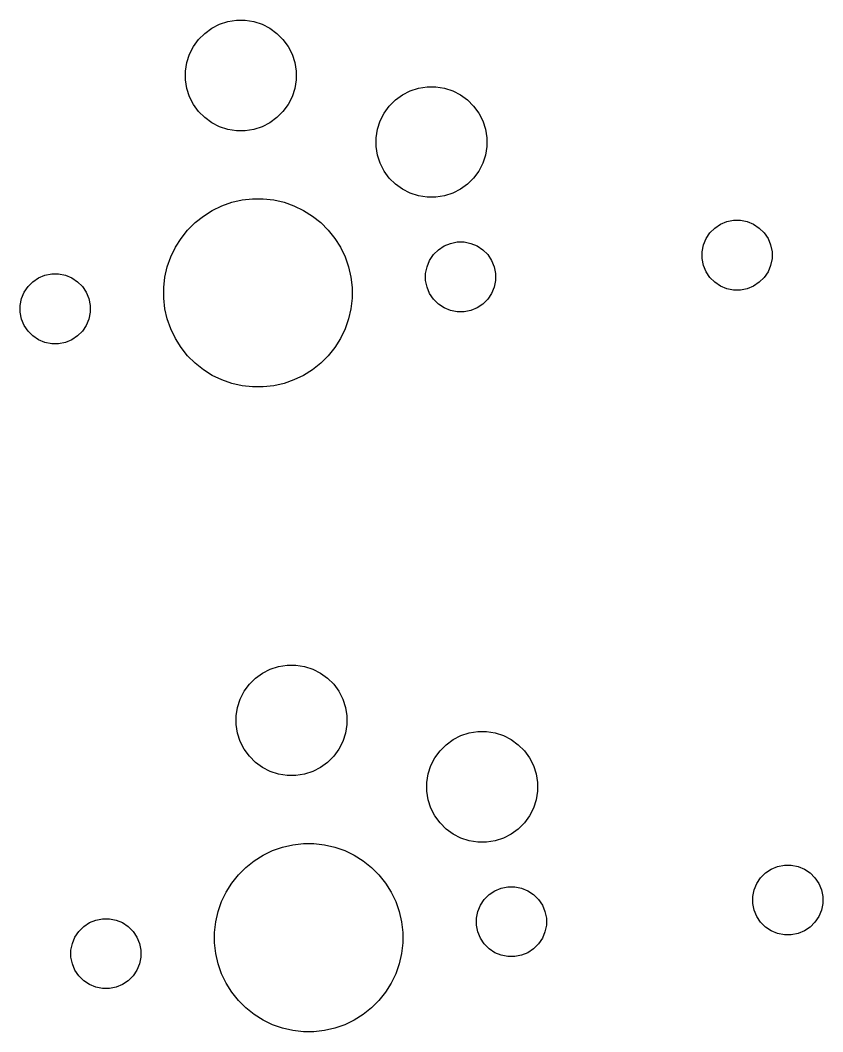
# Model space of a CAD drawing. Extents: x -174 to 104, y -33 to 58.
# Drawn here: x -169.89 to -148.19, y 7.76 to 35.13 of the extents above; entities that cross this region are included whole.
import ezdxf

# ---------------------------------------------------------------- set-up
doc = ezdxf.new("R2010")
doc.units = 0
doc.layers.add('BLACK', color=7, linetype='CONTINUOUS')

msp = doc.modelspace()

# ---------------------------------------------------------------- linework, layer by layer
at = {"layer": 'BLACK', "linetype": 'CONTINUOUS'}
for p, q in [((-164.50248, 35.01996), (-164.278623, 35.092696)), ((-164.278623, 35.092696), (-164.046144, 35.129517)), ((-164.046144, 35.129517), (-163.810766, 35.129517)), ((-163.810766, 35.129517), (-163.578287, 35.092696)), ((-163.578287, 35.092696), (-163.35443, 35.01996)), ((-165.069064, 34.608313), (-164.902627, 34.77475)), ((-164.902627, 34.77475), (-164.712203, 34.913101)), ((-164.712203, 34.913101), (-164.50248, 35.01996)), ((-163.35443, 35.01996), (-163.144707, 34.913101)), ((-163.144707, 34.913101), (-162.954283, 34.77475)), ((-162.954283, 34.77475), (-162.787846, 34.608313)), ((-165.207415, 34.417889), (-165.069064, 34.608313)), ((-162.787846, 34.608313), (-162.649495, 34.417889)), ((-165.314274, 34.208166), (-165.207415, 34.417889)), ((-162.649495, 34.417889), (-162.542636, 34.208166)), ((-165.423831, 33.75183), (-165.38701, 33.984309)), ((-165.38701, 33.984309), (-165.314274, 34.208166)), ((-162.542636, 34.208166), (-162.4699, 33.984309)), ((-162.4699, 33.984309), (-162.433079, 33.75183)), ((-165.423831, 33.516452), (-165.423831, 33.75183)), ((-162.433079, 33.75183), (-162.433079, 33.516452)), ((-165.38701, 33.283973), (-165.423831, 33.516452)), ((-162.433079, 33.516452), (-162.4699, 33.283973)), ((-165.314274, 33.060116), (-165.38701, 33.283973)), ((-162.4699, 33.283973), (-162.542636, 33.060116)), ((-159.555006, 33.112179), (-159.345283, 33.219038)), ((-159.345283, 33.219038), (-159.121426, 33.291774)), ((-159.121426, 33.291774), (-158.888947, 33.328595)), ((-158.888947, 33.328595), (-158.653569, 33.328595)), ((-158.653569, 33.328595), (-158.42109, 33.291774)), ((-158.42109, 33.291774), (-158.197233, 33.219038)), ((-158.197233, 33.219038), (-157.98751, 33.112179)), ((-165.207415, 32.850393), (-165.314274, 33.060116)), ((-165.069064, 32.659969), (-165.207415, 32.850393)), ((-162.649495, 32.850393), (-162.787846, 32.659969)), ((-162.542636, 33.060116), (-162.649495, 32.850393)), ((-159.911867, 32.807391), (-159.74543, 32.973828)), ((-159.74543, 32.973828), (-159.555006, 33.112179)), ((-157.98751, 33.112179), (-157.797086, 32.973828)), ((-157.797086, 32.973828), (-157.630649, 32.807391)), ((-164.902627, 32.493532), (-165.069064, 32.659969)), ((-162.787846, 32.659969), (-162.954283, 32.493532)), ((-160.157077, 32.407244), (-160.050218, 32.616967)), ((-160.050218, 32.616967), (-159.911867, 32.807391)), ((-157.630649, 32.807391), (-157.492298, 32.616967)), ((-157.492298, 32.616967), (-157.385439, 32.407244)), ((-164.712203, 32.355181), (-164.902627, 32.493532)), ((-164.50248, 32.248322), (-164.712203, 32.355181)), ((-163.144707, 32.355181), (-163.35443, 32.248322)), ((-162.954283, 32.493532), (-163.144707, 32.355181)), ((-160.229813, 32.183387), (-160.157077, 32.407244)), ((-157.385439, 32.407244), (-157.312703, 32.183387)), ((-164.278623, 32.175586), (-164.50248, 32.248322)), ((-164.046144, 32.138765), (-164.278623, 32.175586)), ((-163.810766, 32.138765), (-164.046144, 32.138765)), ((-163.578287, 32.175586), (-163.810766, 32.138765)), ((-163.35443, 32.248322), (-163.578287, 32.175586)), ((-160.266634, 31.950908), (-160.229813, 32.183387)), ((-157.312703, 32.183387), (-157.275882, 31.950908)), ((-160.266634, 31.71553), (-160.266634, 31.950908)), ((-157.275882, 31.950908), (-157.275882, 31.71553)), ((-160.229813, 31.483051), (-160.266634, 31.71553)), ((-160.157077, 31.259194), (-160.229813, 31.483051)), ((-157.312703, 31.483051), (-157.385439, 31.259194)), ((-157.275882, 31.71553), (-157.312703, 31.483051)), ((-160.050218, 31.049471), (-160.157077, 31.259194)), ((-157.385439, 31.259194), (-157.492298, 31.049471)), ((-159.911867, 30.859047), (-160.050218, 31.049471)), ((-157.492298, 31.049471), (-157.630649, 30.859047)), ((-159.74543, 30.69261), (-159.911867, 30.859047)), ((-159.555006, 30.554259), (-159.74543, 30.69261)), ((-157.797086, 30.69261), (-157.98751, 30.554259)), ((-157.630649, 30.859047), (-157.797086, 30.69261)), ((-159.345283, 30.4474), (-159.555006, 30.554259)), ((-159.121426, 30.374664), (-159.345283, 30.4474)), ((-158.197233, 30.4474), (-158.42109, 30.374664)), ((-157.98751, 30.554259), (-158.197233, 30.4474)), ((-164.699029, 29.984149), (-164.441389, 30.108222)), ((-164.441389, 30.108222), (-164.171477, 30.202668)), ((-164.171477, 30.202668), (-163.892687, 30.2663)), ((-163.892687, 30.2663), (-163.608526, 30.298317)), ((-163.608526, 30.298317), (-163.322566, 30.298317)), ((-163.322566, 30.298317), (-163.038405, 30.2663)), ((-163.038405, 30.2663), (-162.759615, 30.202668)), ((-162.759615, 30.202668), (-162.489703, 30.108222)), ((-162.489703, 30.108222), (-162.232063, 29.984149)), ((-158.888947, 30.337843), (-159.121426, 30.374664)), ((-158.653569, 30.337843), (-158.888947, 30.337843)), ((-158.42109, 30.374664), (-158.653569, 30.337843)), ((-164.941158, 29.832009), (-164.699029, 29.984149)), ((-162.232063, 29.984149), (-161.989934, 29.832009)), ((-165.366934, 29.451513), (-165.16473, 29.653717)), ((-165.16473, 29.653717), (-164.941158, 29.832009)), ((-161.989934, 29.832009), (-161.766362, 29.653717)), ((-161.766362, 29.653717), (-161.564158, 29.451513)), ((-151.108294, 29.506657), (-150.953447, 29.610122)), ((-150.953447, 29.610122), (-150.78139, 29.68139)), ((-150.78139, 29.68139), (-150.598736, 29.717722)), ((-150.598736, 29.717722), (-150.412504, 29.717722)), ((-150.412504, 29.717722), (-150.22985, 29.68139)), ((-150.22985, 29.68139), (-150.057793, 29.610122)), ((-150.057793, 29.610122), (-149.902946, 29.506657)), ((-165.545226, 29.227941), (-165.366934, 29.451513)), ((-161.564158, 29.451513), (-161.385866, 29.227941)), ((-151.343445, 29.220124), (-151.23998, 29.374971)), ((-151.23998, 29.374971), (-151.108294, 29.506657)), ((-149.902946, 29.506657), (-149.77126, 29.374971)), ((-149.77126, 29.374971), (-149.667795, 29.220124)), ((-165.697366, 28.985812), (-165.545226, 29.227941)), ((-161.385866, 29.227941), (-161.233726, 28.985812)), ((-158.585175, 28.918214), (-158.430328, 29.021679)), ((-158.430328, 29.021679), (-158.258271, 29.092947)), ((-158.258271, 29.092947), (-158.075617, 29.129279)), ((-158.075617, 29.129279), (-157.889385, 29.129279)), ((-157.889385, 29.129279), (-157.706731, 29.092947)), ((-157.706731, 29.092947), (-157.534674, 29.021679)), ((-157.534674, 29.021679), (-157.379827, 28.918214)), ((-151.451045, 28.865413), (-151.414713, 29.048067)), ((-151.414713, 29.048067), (-151.343445, 29.220124)), ((-149.667795, 29.220124), (-149.596527, 29.048067)), ((-149.596527, 29.048067), (-149.560195, 28.865413)), ((-165.821439, 28.728172), (-165.697366, 28.985812)), ((-161.233726, 28.985812), (-161.109653, 28.728172)), ((-158.820326, 28.631681), (-158.716861, 28.786528)), ((-158.716861, 28.786528), (-158.585175, 28.918214)), ((-157.379827, 28.918214), (-157.248141, 28.786528)), ((-157.248141, 28.786528), (-157.144676, 28.631681)), ((-151.451045, 28.679181), (-151.451045, 28.865413)), ((-149.560195, 28.865413), (-149.560195, 28.679181)), ((-165.915885, 28.45826), (-165.821439, 28.728172)), ((-161.109653, 28.728172), (-161.015207, 28.45826)), ((-158.891594, 28.459624), (-158.820326, 28.631681)), ((-157.144676, 28.631681), (-157.073408, 28.459624)), ((-151.414713, 28.496527), (-151.451045, 28.679181)), ((-151.343445, 28.32447), (-151.414713, 28.496527)), ((-149.596527, 28.496527), (-149.667795, 28.32447)), ((-149.560195, 28.679181), (-149.596527, 28.496527)), ((-169.396418, 28.158629), (-169.224361, 28.229897)), ((-169.224361, 28.229897), (-169.041707, 28.266229)), ((-169.041707, 28.266229), (-168.855475, 28.266229)), ((-168.855475, 28.266229), (-168.672821, 28.229897)), ((-168.672821, 28.229897), (-168.500764, 28.158629)), ((-165.979517, 28.17947), (-165.915885, 28.45826)), ((-161.015207, 28.45826), (-160.951575, 28.17947)), ((-158.927926, 28.27697), (-158.891594, 28.459624)), ((-158.927926, 28.090738), (-158.927926, 28.27697)), ((-157.073408, 28.459624), (-157.037076, 28.27697)), ((-157.037076, 28.27697), (-157.037076, 28.090738)), ((-151.23998, 28.169623), (-151.343445, 28.32447)), ((-149.667795, 28.32447), (-149.77126, 28.169623)), ((-169.786416, 27.768631), (-169.682951, 27.923478)), ((-169.682951, 27.923478), (-169.551265, 28.055164)), ((-169.551265, 28.055164), (-169.396418, 28.158629)), ((-168.500764, 28.158629), (-168.345917, 28.055164)), ((-168.345917, 28.055164), (-168.214231, 27.923478)), ((-168.214231, 27.923478), (-168.110766, 27.768631)), ((-166.011534, 27.895309), (-165.979517, 28.17947)), ((-160.951575, 28.17947), (-160.919558, 27.895309)), ((-158.891594, 27.908084), (-158.927926, 28.090738)), ((-157.037076, 28.090738), (-157.073408, 27.908084)), ((-151.108294, 28.037937), (-151.23998, 28.169623)), ((-150.953447, 27.934472), (-151.108294, 28.037937)), ((-150.78139, 27.863204), (-150.953447, 27.934472)), ((-150.057793, 27.934472), (-150.22985, 27.863204)), ((-149.902946, 28.037937), (-150.057793, 27.934472)), ((-149.77126, 28.169623), (-149.902946, 28.037937)), ((-169.857684, 27.596574), (-169.786416, 27.768631)), ((-168.110766, 27.768631), (-168.039498, 27.596574)), ((-166.011534, 27.609349), (-166.011534, 27.895309)), ((-160.919558, 27.895309), (-160.919558, 27.609349)), ((-158.820326, 27.736027), (-158.891594, 27.908084)), ((-158.716861, 27.58118), (-158.820326, 27.736027)), ((-157.144676, 27.736027), (-157.248141, 27.58118)), ((-157.073408, 27.908084), (-157.144676, 27.736027)), ((-150.598736, 27.826872), (-150.78139, 27.863204)), ((-150.412504, 27.826872), (-150.598736, 27.826872)), ((-150.22985, 27.863204), (-150.412504, 27.826872)), ((-169.894016, 27.41392), (-169.857684, 27.596574)), ((-169.894016, 27.227688), (-169.894016, 27.41392)), ((-168.039498, 27.596574), (-168.003166, 27.41392)), ((-168.003166, 27.41392), (-168.003166, 27.227688)), ((-165.979517, 27.325188), (-166.011534, 27.609349)), ((-160.919558, 27.609349), (-160.951575, 27.325188)), ((-158.585175, 27.449494), (-158.716861, 27.58118)), ((-158.430328, 27.346029), (-158.585175, 27.449494)), ((-157.379827, 27.449494), (-157.534674, 27.346029)), ((-157.248141, 27.58118), (-157.379827, 27.449494)), ((-169.857684, 27.045034), (-169.894016, 27.227688)), ((-168.003166, 27.227688), (-168.039498, 27.045034)), ((-165.915885, 27.046398), (-165.979517, 27.325188)), ((-160.951575, 27.325188), (-161.015207, 27.046398)), ((-158.258271, 27.274761), (-158.430328, 27.346029)), ((-158.075617, 27.238429), (-158.258271, 27.274761)), ((-157.889385, 27.238429), (-158.075617, 27.238429)), ((-157.706731, 27.274761), (-157.889385, 27.238429)), ((-157.534674, 27.346029), (-157.706731, 27.274761)), ((-169.786416, 26.872977), (-169.857684, 27.045034)), ((-169.682951, 26.71813), (-169.786416, 26.872977)), ((-168.110766, 26.872977), (-168.214231, 26.71813)), ((-168.039498, 27.045034), (-168.110766, 26.872977)), ((-165.821439, 26.776486), (-165.915885, 27.046398)), ((-161.015207, 27.046398), (-161.109653, 26.776486)), ((-169.551265, 26.586444), (-169.682951, 26.71813)), ((-169.396418, 26.482979), (-169.551265, 26.586444)), ((-168.345917, 26.586444), (-168.500764, 26.482979)), ((-168.214231, 26.71813), (-168.345917, 26.586444)), ((-165.697366, 26.518846), (-165.821439, 26.776486)), ((-161.109653, 26.776486), (-161.233726, 26.518846)), ((-169.224361, 26.411711), (-169.396418, 26.482979)), ((-169.041707, 26.375379), (-169.224361, 26.411711)), ((-168.855475, 26.375379), (-169.041707, 26.375379)), ((-168.672821, 26.411711), (-168.855475, 26.375379)), ((-168.500764, 26.482979), (-168.672821, 26.411711)), ((-165.545226, 26.276717), (-165.697366, 26.518846)), ((-165.366934, 26.053145), (-165.545226, 26.276717)), ((-161.385866, 26.276717), (-161.564158, 26.053145)), ((-161.233726, 26.518846), (-161.385866, 26.276717)), ((-165.16473, 25.850941), (-165.366934, 26.053145)), ((-161.564158, 26.053145), (-161.766362, 25.850941)), ((-164.941158, 25.672649), (-165.16473, 25.850941)), ((-161.766362, 25.850941), (-161.989934, 25.672649)), ((-164.699029, 25.520509), (-164.941158, 25.672649)), ((-164.441389, 25.396436), (-164.699029, 25.520509)), ((-162.232063, 25.520509), (-162.489703, 25.396436)), ((-161.989934, 25.672649), (-162.232063, 25.520509)), ((-164.171477, 25.30199), (-164.441389, 25.396436)), ((-163.892687, 25.238358), (-164.171477, 25.30199)), ((-163.608526, 25.206341), (-163.892687, 25.238358)), ((-163.322566, 25.206341), (-163.608526, 25.206341)), ((-163.038405, 25.238358), (-163.322566, 25.206341)), ((-162.759615, 25.30199), (-163.038405, 25.238358)), ((-162.489703, 25.396436), (-162.759615, 25.30199)), ((-163.339169, 17.467048), (-163.129446, 17.573907)), ((-163.129446, 17.573907), (-162.905589, 17.646643)), ((-162.905589, 17.646643), (-162.67311, 17.683464)), ((-162.67311, 17.683464), (-162.437732, 17.683464)), ((-162.437732, 17.683464), (-162.205253, 17.646643)), ((-162.205253, 17.646643), (-161.981396, 17.573907)), ((-161.981396, 17.573907), (-161.771673, 17.467048)), ((-163.69603, 17.16226), (-163.529593, 17.328697)), ((-163.529593, 17.328697), (-163.339169, 17.467048)), ((-161.771673, 17.467048), (-161.581249, 17.328697)), ((-161.581249, 17.328697), (-161.414812, 17.16226)), ((-163.94124, 16.762113), (-163.834381, 16.971836)), ((-163.834381, 16.971836), (-163.69603, 17.16226)), ((-161.414812, 17.16226), (-161.276461, 16.971836)), ((-161.276461, 16.971836), (-161.169602, 16.762113)), ((-164.013976, 16.538256), (-163.94124, 16.762113)), ((-161.169602, 16.762113), (-161.096866, 16.538256)), ((-164.050797, 16.305777), (-164.013976, 16.538256)), ((-161.096866, 16.538256), (-161.060045, 16.305777)), ((-164.050797, 16.070399), (-164.050797, 16.305777)), ((-161.060045, 16.305777), (-161.060045, 16.070399)), ((-164.013976, 15.83792), (-164.050797, 16.070399)), ((-161.060045, 16.070399), (-161.096866, 15.83792)), ((-157.748392, 15.845721), (-157.515913, 15.882542)), ((-157.515913, 15.882542), (-157.280535, 15.882542)), ((-157.280535, 15.882542), (-157.048056, 15.845721)), ((-163.94124, 15.614063), (-164.013976, 15.83792)), ((-163.834381, 15.40434), (-163.94124, 15.614063)), ((-161.169602, 15.614063), (-161.276461, 15.40434)), ((-161.096866, 15.83792), (-161.169602, 15.614063)), ((-158.372396, 15.527775), (-158.181972, 15.666126)), ((-158.181972, 15.666126), (-157.972249, 15.772985)), ((-157.972249, 15.772985), (-157.748392, 15.845721)), ((-157.048056, 15.845721), (-156.824199, 15.772985)), ((-156.824199, 15.772985), (-156.614476, 15.666126)), ((-156.614476, 15.666126), (-156.424052, 15.527775)), ((-163.69603, 15.213916), (-163.834381, 15.40434)), ((-161.276461, 15.40434), (-161.414812, 15.213916)), ((-158.677184, 15.170914), (-158.538833, 15.361338)), ((-158.538833, 15.361338), (-158.372396, 15.527775)), ((-156.424052, 15.527775), (-156.257615, 15.361338)), ((-156.257615, 15.361338), (-156.119264, 15.170914)), ((-163.529593, 15.047479), (-163.69603, 15.213916)), ((-161.414812, 15.213916), (-161.581249, 15.047479)), ((-158.784043, 14.961191), (-158.677184, 15.170914)), ((-156.119264, 15.170914), (-156.012405, 14.961191)), ((-163.339169, 14.909128), (-163.529593, 15.047479)), ((-163.129446, 14.802269), (-163.339169, 14.909128)), ((-162.905589, 14.729533), (-163.129446, 14.802269)), ((-161.981396, 14.802269), (-162.205253, 14.729533)), ((-161.771673, 14.909128), (-161.981396, 14.802269)), ((-161.581249, 15.047479), (-161.771673, 14.909128)), ((-158.856779, 14.737334), (-158.784043, 14.961191)), ((-156.012405, 14.961191), (-155.939669, 14.737334)), ((-162.67311, 14.692712), (-162.905589, 14.729533)), ((-162.437732, 14.692712), (-162.67311, 14.692712)), ((-162.205253, 14.729533), (-162.437732, 14.692712)), ((-158.8936, 14.504855), (-158.856779, 14.737334)), ((-155.939669, 14.737334), (-155.902848, 14.504855)), ((-158.8936, 14.269477), (-158.8936, 14.504855)), ((-158.856779, 14.036998), (-158.8936, 14.269477)), ((-155.902848, 14.269477), (-155.939669, 14.036998)), ((-155.902848, 14.504855), (-155.902848, 14.269477)), ((-158.784043, 13.813141), (-158.856779, 14.036998)), ((-155.939669, 14.036998), (-156.012405, 13.813141)), ((-158.677184, 13.603418), (-158.784043, 13.813141)), ((-156.012405, 13.813141), (-156.119264, 13.603418)), ((-158.538833, 13.412994), (-158.677184, 13.603418)), ((-158.372396, 13.246557), (-158.538833, 13.412994)), ((-156.257615, 13.412994), (-156.424052, 13.246557)), ((-156.119264, 13.603418), (-156.257615, 13.412994)), ((-158.181972, 13.108206), (-158.372396, 13.246557)), ((-156.424052, 13.246557), (-156.614476, 13.108206)), ((-157.972249, 13.001347), (-158.181972, 13.108206)), ((-157.748392, 12.928611), (-157.972249, 13.001347)), ((-157.515913, 12.89179), (-157.748392, 12.928611)), ((-157.280535, 12.89179), (-157.515913, 12.89179)), ((-157.048056, 12.928611), (-157.280535, 12.89179)), ((-156.824199, 13.001347), (-157.048056, 12.928611)), ((-156.614476, 13.108206), (-156.824199, 13.001347)), ((-163.325995, 12.538096), (-163.068355, 12.662169)), ((-163.068355, 12.662169), (-162.798443, 12.756615)), ((-162.798443, 12.756615), (-162.519653, 12.820247)), ((-162.519653, 12.820247), (-162.235492, 12.852264)), ((-162.235492, 12.852264), (-161.949532, 12.852264)), ((-161.949532, 12.852264), (-161.665371, 12.820247)), ((-161.665371, 12.820247), (-161.386581, 12.756615)), ((-161.386581, 12.756615), (-161.116669, 12.662169)), ((-161.116669, 12.662169), (-160.859029, 12.538096)), ((-163.791696, 12.207664), (-163.568124, 12.385956)), ((-163.568124, 12.385956), (-163.325995, 12.538096)), ((-160.859029, 12.538096), (-160.6169, 12.385956)), ((-160.6169, 12.385956), (-160.393328, 12.207664)), ((-163.9939, 12.00546), (-163.791696, 12.207664)), ((-160.393328, 12.207664), (-160.191124, 12.00546)), ((-149.866946, 11.928918), (-149.73526, 12.060604)), ((-149.73526, 12.060604), (-149.580413, 12.164069)), ((-149.580413, 12.164069), (-149.408356, 12.235337)), ((-149.408356, 12.235337), (-149.225702, 12.271669)), ((-149.225702, 12.271669), (-149.03947, 12.271669)), ((-149.03947, 12.271669), (-148.856816, 12.235337)), ((-148.856816, 12.235337), (-148.684759, 12.164069)), ((-148.684759, 12.164069), (-148.529912, 12.060604)), ((-148.529912, 12.060604), (-148.398226, 11.928918)), ((-164.324332, 11.539759), (-164.172192, 11.781888)), ((-164.172192, 11.781888), (-163.9939, 12.00546)), ((-160.191124, 12.00546), (-160.012832, 11.781888)), ((-160.012832, 11.781888), (-159.860692, 11.539759)), ((-150.041679, 11.602014), (-149.970411, 11.774071)), ((-149.970411, 11.774071), (-149.866946, 11.928918)), ((-148.398226, 11.928918), (-148.294761, 11.774071)), ((-148.294761, 11.774071), (-148.223493, 11.602014)), ((-164.448405, 11.282119), (-164.324332, 11.539759)), ((-159.860692, 11.539759), (-159.736619, 11.282119)), ((-157.212141, 11.472161), (-157.057294, 11.575626)), ((-157.057294, 11.575626), (-156.885237, 11.646894)), ((-156.885237, 11.646894), (-156.702583, 11.683226)), ((-156.702583, 11.683226), (-156.516351, 11.683226)), ((-156.516351, 11.683226), (-156.333697, 11.646894)), ((-156.333697, 11.646894), (-156.16164, 11.575626)), ((-156.16164, 11.575626), (-156.006793, 11.472161)), ((-150.078011, 11.41936), (-150.041679, 11.602014)), ((-148.223493, 11.602014), (-148.187161, 11.41936)), ((-164.542851, 11.012207), (-164.448405, 11.282119)), ((-159.736619, 11.282119), (-159.642173, 11.012207)), ((-157.447292, 11.185628), (-157.343827, 11.340475)), ((-157.343827, 11.340475), (-157.212141, 11.472161)), ((-156.006793, 11.472161), (-155.875107, 11.340475)), ((-155.875107, 11.340475), (-155.771642, 11.185628)), ((-150.078011, 11.233128), (-150.078011, 11.41936)), ((-150.041679, 11.050474), (-150.078011, 11.233128)), ((-148.187161, 11.233128), (-148.223493, 11.050474)), ((-148.187161, 11.41936), (-148.187161, 11.233128)), ((-164.606483, 10.733417), (-164.542851, 11.012207)), ((-159.642173, 11.012207), (-159.578541, 10.733417)), ((-157.554892, 10.830917), (-157.51856, 11.013571)), ((-157.51856, 11.013571), (-157.447292, 11.185628)), ((-155.771642, 11.185628), (-155.700374, 11.013571)), ((-155.700374, 11.013571), (-155.664042, 10.830917)), ((-149.970411, 10.878417), (-150.041679, 11.050474)), ((-148.223493, 11.050474), (-148.294761, 10.878417)), ((-168.178231, 10.609111), (-168.023384, 10.712576)), ((-168.023384, 10.712576), (-167.851327, 10.783844)), ((-167.851327, 10.783844), (-167.668673, 10.820176)), ((-167.668673, 10.820176), (-167.482441, 10.820176)), ((-167.482441, 10.820176), (-167.299787, 10.783844)), ((-167.299787, 10.783844), (-167.12773, 10.712576)), ((-167.12773, 10.712576), (-166.972883, 10.609111)), ((-164.6385, 10.449256), (-164.606483, 10.733417)), ((-159.578541, 10.733417), (-159.546524, 10.449256)), ((-157.554892, 10.644685), (-157.554892, 10.830917)), ((-155.664042, 10.830917), (-155.664042, 10.644685)), ((-149.866946, 10.72357), (-149.970411, 10.878417)), ((-149.73526, 10.591884), (-149.866946, 10.72357)), ((-148.398226, 10.72357), (-148.529912, 10.591884)), ((-148.294761, 10.878417), (-148.398226, 10.72357)), ((-168.413382, 10.322578), (-168.309917, 10.477425)), ((-168.309917, 10.477425), (-168.178231, 10.609111)), ((-166.972883, 10.609111), (-166.841197, 10.477425)), ((-166.841197, 10.477425), (-166.737732, 10.322578)), ((-164.6385, 10.163296), (-164.6385, 10.449256)), ((-159.546524, 10.449256), (-159.546524, 10.163296)), ((-157.51856, 10.462031), (-157.554892, 10.644685)), ((-157.447292, 10.289974), (-157.51856, 10.462031)), ((-155.700374, 10.462031), (-155.771642, 10.289974)), ((-155.664042, 10.644685), (-155.700374, 10.462031)), ((-149.580413, 10.488419), (-149.73526, 10.591884)), ((-149.408356, 10.417151), (-149.580413, 10.488419)), ((-149.225702, 10.380819), (-149.408356, 10.417151)), ((-148.856816, 10.417151), (-149.03947, 10.380819)), ((-148.684759, 10.488419), (-148.856816, 10.417151)), ((-148.529912, 10.591884), (-148.684759, 10.488419)), ((-168.520982, 9.967867), (-168.48465, 10.150521)), ((-168.48465, 10.150521), (-168.413382, 10.322578)), ((-166.737732, 10.322578), (-166.666464, 10.150521)), ((-166.666464, 10.150521), (-166.630132, 9.967867)), ((-164.606483, 9.879135), (-164.6385, 10.163296)), ((-159.546524, 10.163296), (-159.578541, 9.879135)), ((-157.343827, 10.135127), (-157.447292, 10.289974)), ((-157.212141, 10.003441), (-157.343827, 10.135127)), ((-155.875107, 10.135127), (-156.006793, 10.003441)), ((-155.771642, 10.289974), (-155.875107, 10.135127)), ((-149.03947, 10.380819), (-149.225702, 10.380819)), ((-168.520982, 9.781635), (-168.520982, 9.967867)), ((-166.630132, 9.967867), (-166.630132, 9.781635)), ((-164.542851, 9.600345), (-164.606483, 9.879135)), ((-159.578541, 9.879135), (-159.642173, 9.600345)), ((-157.057294, 9.899976), (-157.212141, 10.003441)), ((-156.885237, 9.828708), (-157.057294, 9.899976)), ((-156.16164, 9.899976), (-156.333697, 9.828708)), ((-156.006793, 10.003441), (-156.16164, 9.899976)), ((-168.48465, 9.598981), (-168.520982, 9.781635)), ((-168.413382, 9.426924), (-168.48465, 9.598981)), ((-166.666464, 9.598981), (-166.737732, 9.426924)), ((-166.630132, 9.781635), (-166.666464, 9.598981)), ((-164.448405, 9.330433), (-164.542851, 9.600345)), ((-159.642173, 9.600345), (-159.736619, 9.330433)), ((-156.702583, 9.792376), (-156.885237, 9.828708)), ((-156.516351, 9.792376), (-156.702583, 9.792376)), ((-156.333697, 9.828708), (-156.516351, 9.792376)), ((-168.309917, 9.272077), (-168.413382, 9.426924)), ((-166.737732, 9.426924), (-166.841197, 9.272077)), ((-164.324332, 9.072793), (-164.448405, 9.330433)), ((-159.736619, 9.330433), (-159.860692, 9.072793)), ((-168.178231, 9.140391), (-168.309917, 9.272077)), ((-168.023384, 9.036926), (-168.178231, 9.140391)), ((-167.851327, 8.965658), (-168.023384, 9.036926)), ((-167.12773, 9.036926), (-167.299787, 8.965658)), ((-166.972883, 9.140391), (-167.12773, 9.036926)), ((-166.841197, 9.272077), (-166.972883, 9.140391)), ((-164.172192, 8.830664), (-164.324332, 9.072793)), ((-159.860692, 9.072793), (-160.012832, 8.830664)), ((-167.668673, 8.929326), (-167.851327, 8.965658)), ((-167.482441, 8.929326), (-167.668673, 8.929326)), ((-167.299787, 8.965658), (-167.482441, 8.929326)), ((-163.9939, 8.607092), (-164.172192, 8.830664)), ((-160.012832, 8.830664), (-160.191124, 8.607092)), ((-163.791696, 8.404888), (-163.9939, 8.607092)), ((-160.191124, 8.607092), (-160.393328, 8.404888)), ((-163.568124, 8.226596), (-163.791696, 8.404888)), ((-163.325995, 8.074456), (-163.568124, 8.226596)), ((-160.6169, 8.226596), (-160.859029, 8.074456)), ((-160.393328, 8.404888), (-160.6169, 8.226596)), ((-163.068355, 7.950383), (-163.325995, 8.074456)), ((-162.798443, 7.855937), (-163.068355, 7.950383)), ((-161.116669, 7.950383), (-161.386581, 7.855937)), ((-160.859029, 8.074456), (-161.116669, 7.950383)), ((-162.519653, 7.792305), (-162.798443, 7.855937)), ((-162.235492, 7.760288), (-162.519653, 7.792305)), ((-161.949532, 7.760288), (-162.235492, 7.760288)), ((-161.665371, 7.792305), (-161.949532, 7.760288)), ((-161.386581, 7.855937), (-161.665371, 7.792305))]:
    msp.add_line(p, q, dxfattribs=at)

doc.saveas('drawing.dxf')
